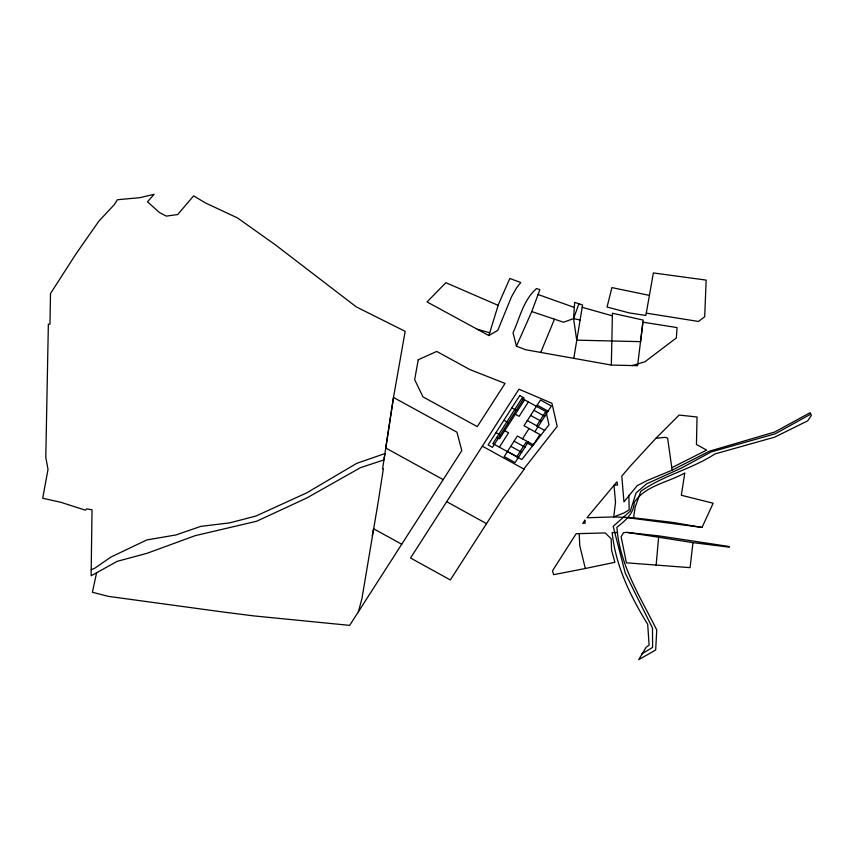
<?xml version="1.0" encoding="UTF-8"?>
<svg xmlns="http://www.w3.org/2000/svg" width="854" height="854" viewBox="0 0 854 854"><rect width="100%" height="100%" fill="white"/><g stroke="black" fill="none" stroke-linecap="round" stroke-linejoin="round"><path stroke-width="1.28" d="M611.325 365.064L612.425 313.237L643.179 320.058L637.586 365.672L611.325 365.064L525.68 349.734L516.414 346.18L513.04 332.793C519.894 317.656 523.491 299.871 536.622 288.492L539.856 289.719L531.775 311.582L516.414 346.18M632.013 365.651L644.898 361.776L676.368 337.938L677.041 327.584L642.913 322.171L640.596 341.653L576.717 340.159L573.578 318.606L574.657 302.337L582.567 305.049L573.813 358.296M656.128 565.124L658.637 537.23L627.06 532.405L623.537 532.629L621.114 536.675L626.398 562.807L690.075 567.654L692.978 542.632L658.637 537.23M628.843 495.192L629.174 509.827L623.826 513.019L613.759 516.905L615.51 502.291L614.026 485.285L617.602 485.029L616.951 481.805L586.901 517.77L613.759 516.905L633.551 517.802L635.13 507.265L640.767 491.392C663.441 475.187 691.559 469.262 714.947 453.933L774.61 437.173L807.713 420.841L811.3 415.503L810.104 412.685L774.706 432.028L709.525 451.168L672.141 470.18L647.396 480.439L637.18 485.67L623.954 501.885L621.787 476.126L630.38 466.028L655.893 438.315L679.101 415.076L697.045 416.987L696.448 444.496L706.632 450.101L671.799 467.714M91.207 569.735L94.602 568.316L111.052 556.989L146.92 539.909L175.945 534.956L200.722 526.395L229.609 522.883L255.848 516.072L306.778 492.843L356.652 463.391L384.93 453.559L382.603 468.782L383.35 468.878L378.365 500.946L361.915 598.675L358.381 611.784L349.649 625.363L253.723 615.894L221.581 611.816L108.319 596.359L92.403 592.27L96.577 572.81L117.083 561.356L147.144 553.275L195.16 535.661L256.606 521.25L306.928 497.914L360.537 467.629L383.958 459.932L393.491 397.452L405.17 331.341L356.342 306.928L275.244 244.746L237.465 217.898L205.387 202.9L193.623 195.865L177.675 214.557L166.263 216.105L159.42 212.518L147.496 201.811L154.136 194.306L140.024 197.637L117.404 199.74L114.201 204.757L98.968 221.026L76.027 253.841L50.503 293.53L49.97 324.21L48.358 324.178L45.796 457.402L48.005 469.412L42.7 498.256L60.677 502.237L85.336 510.158L86.681 508.867L92.029 509.795L91.122 575.767L96.577 572.81M649.414 295.409L645.87 315.468L629.206 312.906L607.055 307.024L611.923 287.595L649.414 295.409L653.385 272.949L706.151 280.101L704.699 316.727L698.487 321.456L646.286 313.14M372.248 535.789L373.497 528.711L401.722 544.233L461.8 450.624L456.943 432.199L393.491 397.452L385.762 448.008L443.183 479.638M488.83 335.547L498.501 304.259L509.838 278.489L520.748 282.503L516.585 287.862L511.461 296.872L497.775 330.37L488.83 335.547L427.032 301.942L445.863 282.695L498.16 305.369M531.775 311.582L563.555 322.236L573.578 318.606L578.884 303.789M540.689 352.542L554.47 319.193M627.871 517.737L702.052 527.43L713.154 503.23L681.343 495.267L684.78 472.977C668.116 482.467 645.4 485.446 634.18 502.515C634.031 513.745 624.893 520.876 616.919 527.302C619.438 564.825 640.404 597.117 656.747 629.964L655.68 649.99L638.675 659.694L646.158 647.225L649.115 645.144L647.695 624.317C630.412 596.156 615.542 565.871 612.158 532.512L617.666 532.565M358.381 611.784L401.722 544.233M524.58 399.832L499.505 438.86L496.847 437.397M499.355 447.176L508.578 432.807L504.757 430.694M528.391 401.924L519.147 416.336L515.325 414.243M522.467 438.817L529.074 428.527M516.787 456.773L526.011 442.393L532.469 445.948M545.823 411.521L536.568 425.932L544.66 430.384M528.284 442.009L515.079 462.59L504.18 456.591L517.385 436.02L533.366 444.806L539.963 434.526L523.993 425.73L540.497 400.003L551.385 406.002L534.882 431.718M523.801 469.027L557.192 426.381L551.93 403.259L518.944 389.189L410.539 558.004L450.325 579.951L502.013 499.547L524.175 469.23L482.382 446.172M641.77 653.918L652.595 647.417L652.499 628.085L625.299 573.205L613.183 526.352L630.38 511.044L636.027 493.004L646.585 483.855L681.311 468.12L711.179 451.915L775.325 433.747L810.724 414.147M585.31 568.508L614.88 562.295L611.592 550.275L611.144 538.725L605.23 532.949L576.183 533.686L552.474 570.835L553.627 574.667L585.31 568.508L579.749 545.567L579.204 533.878M655.893 438.315L664.935 437.344L667.614 438.091L672.141 470.18M627.06 532.405L659.395 535.96L729.06 546.496L729.423 547.179L692.978 542.632M633.551 517.802L672.386 522.349L702.052 527.43M573.578 318.606L580.208 320.058M477.269 329.26L489.79 332.761M582.214 307.312L612.382 315.841M538.084 294.513L574.326 307.461M537.187 405.148L548.087 411.148M533.889 410.294L544.788 416.282M530.59 415.439L541.479 421.428M511.845 407.902L516.2 410.304M527.292 420.584L538.18 426.573M503.924 420.253L508.279 422.645M514.087 441.166L524.975 447.154M495.993 432.594L500.359 434.996M510.788 446.3L521.677 452.3M507.479 451.446L518.378 457.445M446.717 501.682L486.534 523.651M418.236 359.737L414.66 379.667L423.008 396.896L477.269 426.626L505.066 383.414L469.817 369.558L436.736 351.442L418.236 359.737M519.766 395.551L488.072 444.945L492.427 447.347L524.121 397.953L519.766 395.551M521.901 398.359L492.875 443.6L521.826 459.548L548.994 424.844L545.984 411.617L521.901 398.359M584.862 520.235L582.77 523.481L585.193 523.075L584.862 520.235"/></g></svg>
